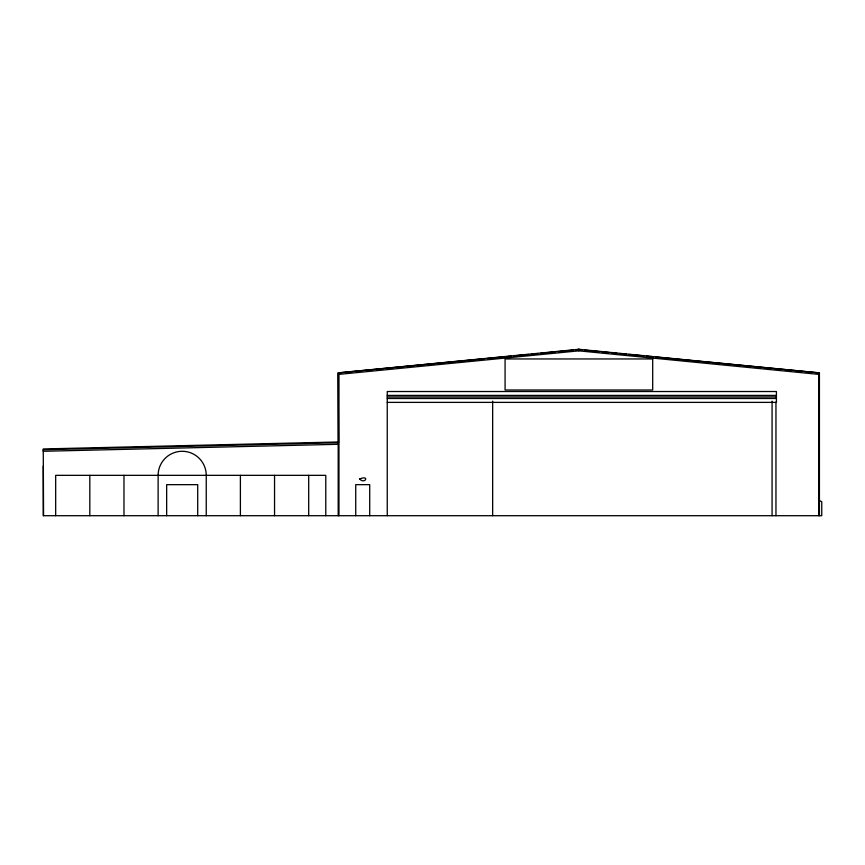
<?xml version="1.0" encoding="UTF-8"?>
<svg xmlns="http://www.w3.org/2000/svg" width="865" height="865" viewBox="0 0 865 865"><rect width="100%" height="100%" fill="white"/><g stroke="black" fill="none" stroke-linecap="round" stroke-linejoin="round"><path stroke-width="1.3" d="M581.896 349.903L578.836 349.298L575.722 349.903M338.972 374.361L578.804 350.844L818.647 374.361M338.193 515.702L338.193 372.891L484.249 358.759M486.941 358.499L511.15 356.153M513.842 355.893L528.634 354.455M531.326 354.196L538.052 353.547M540.744 353.288L555.535 351.86M558.228 351.601L573.03 350.163M338.193 372.891L338.507 442.945M818.647 372.891L819.425 372.891L819.425 515.702M818.647 374.286L819.425 374.286M387.25 395.402L776.424 395.402M387.25 396.949L776.424 396.949M387.25 398.495L776.424 398.495M387.25 402.376L776.424 402.376L776.424 391.521L387.25 391.521L387.25 515.702M338.507 441.972L43.25 448.957L43.564 515.702M818.647 478.453L818.647 479.999M818.647 484.66L819.112 500.857M584.589 350.163L599.391 351.601M602.072 351.86L608.798 352.509M611.49 352.769L616.875 353.288M619.567 353.547L626.292 354.196M628.974 354.455L643.776 355.893M646.469 356.153L653.194 356.802M655.886 357.061L819.425 372.891M818.647 500.186L821.75 501.732L821.75 515.702L43.25 515.702L43.25 466.03M578.782 349.298L818.647 372.815L818.647 515.702M775.959 402.182L775.959 515.702M772.077 401.155L772.077 515.702M578.804 350.844L578.804 349.298L338.972 372.815L338.972 515.702M492.661 401.155L492.661 515.702M369.712 515.702L369.712 484.66L355.731 484.66L355.731 515.702M325.781 515.702L325.781 475.339L55.674 475.339L55.674 515.702M308.697 475.339L308.697 515.702M274.551 475.339L274.551 515.702M240.394 475.339L240.394 515.702M206.248 515.702L206.248 475.339A24.058 24.058 0 0 0 182.18 451.281A24.058 24.058 0 0 0 158.122 475.339L158.122 515.702M197.707 515.702L197.707 484.66L166.664 484.66L166.664 515.702M123.976 475.339L123.976 515.702M89.819 475.339L89.819 515.702M359.645 479.026C365.376 484.789 369.723 474.561 359.645 479.026M338.193 442.739L43.25 449.735L43.282 451.281L338.237 444.296L338.193 442.739M652.697 358.953L505.074 358.953L505.074 389.996L652.697 389.996L652.697 358.953"/></g></svg>
